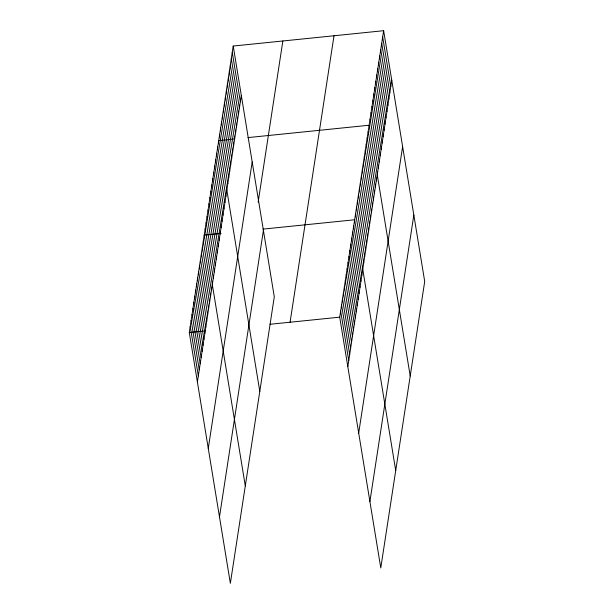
<?xml version="1.0" encoding="UTF-8"?>
<svg xmlns="http://www.w3.org/2000/svg" width="614" height="614" viewBox="0 0 614 614"><rect width="100%" height="100%" fill="white"/><g stroke="black" fill="none" stroke-linecap="round" stroke-linejoin="round"><path stroke-width="0.92" d="M233.22 46.042L274.289 296.838L230.357 583.3L189.289 332.512L233.22 46.042L383.643 30.7L424.711 281.488L380.78 567.958L339.711 317.162L383.643 30.7M197.393 381.985L241.317 95.515M208.269 448.42L252.201 161.95M258.149 202.136L282.854 40.984M219.482 516.865L263.406 230.403M290.077 322.227L334.001 35.765M347.816 366.635L391.74 80.173M358.691 433.07L402.623 146.608M369.904 501.523L413.828 215.053M234.678 138.948L218.722 140.575L259.791 391.371M247.972 137.597L369.144 125.233L410.213 376.021M221.071 233.397L204.224 235.116L245.293 485.904M262.999 229.114L354.646 219.766L395.715 470.554M189.289 332.512L205.245 330.885M269.983 324.276L339.711 317.162M382.675 37.001L390.773 86.474M381.708 43.302L389.806 92.775M380.741 49.604L388.846 99.077M379.774 55.912L387.879 105.385M378.807 62.214L386.912 111.687M377.84 68.515L385.945 117.988M376.873 74.816L384.978 124.289M375.906 81.117L384.011 130.59M374.939 87.418L383.044 136.891M373.98 93.719L382.077 143.192M373.013 100.028L381.11 149.501M372.046 106.329L380.143 155.802M371.079 112.631L379.176 162.104M370.112 118.932L378.209 168.405M368.177 131.534L376.282 181.007M367.21 137.835L375.315 187.308M366.243 144.137L374.348 193.617M365.276 150.445L373.381 199.918M364.309 156.747L372.414 206.22M363.35 163.048L371.447 212.521M362.383 169.349L370.48 218.822M361.416 175.65L369.513 225.123M360.449 181.951L368.546 231.424M359.482 188.252L367.579 237.733M358.515 194.561L366.619 244.034M357.548 200.862L365.652 250.335M356.58 207.164L364.685 256.637M355.613 213.465L363.718 262.938M353.718 225.852L361.815 275.325M352.781 231.938L360.886 281.412M351.845 238.032L359.95 287.505M350.916 244.119L359.013 293.592M349.98 250.205L358.085 299.678M349.051 256.291L357.148 305.764M348.115 262.378L356.22 311.851M347.179 268.464L355.283 317.937M346.25 274.55L354.347 324.023M345.314 280.644L353.418 330.117M344.385 286.73L352.482 336.203M343.449 292.817L351.546 342.29M342.512 298.903L350.617 348.376M341.584 304.989L349.681 354.462M340.647 311.075L348.752 360.548M232.253 52.351L240.35 101.824M231.286 58.652L239.383 108.125M230.319 64.954L238.424 114.427M229.352 71.255L237.457 120.728M228.385 77.556L236.49 127.029M227.418 83.857L235.523 133.33M226.451 90.158L234.556 139.631M225.484 96.467L233.589 145.94M224.517 102.768L232.622 152.241M223.557 109.069L231.655 158.542M222.59 115.371L230.687 164.844M221.623 121.672L229.72 171.145M220.656 127.973L228.753 177.446M219.689 134.274L227.786 183.747M217.755 146.884L225.86 196.357M216.788 153.185L224.893 202.658M215.821 159.487L223.926 208.96M214.854 165.788L222.959 215.261M213.887 172.089L221.992 221.562M212.928 178.39L221.025 227.863M211.96 184.691L220.058 234.172M210.993 191L219.091 240.473M210.026 197.301L218.123 246.774M209.059 203.602L217.156 253.075M208.092 209.904L216.197 259.377M207.125 216.205L215.23 265.678M206.158 222.506L214.263 271.979M205.191 228.807L213.296 278.28M203.295 241.202L211.393 290.675M202.359 247.288L210.464 296.762M201.423 253.375L209.527 302.848M200.494 259.461L208.591 308.934M199.558 265.547L207.662 315.02M198.629 271.634L206.726 321.107M197.693 277.728L205.797 327.201M196.756 283.814L204.861 333.287M195.828 289.9L203.925 339.373M194.891 295.986L202.996 345.459M193.963 302.073L202.06 351.546M193.026 308.159L201.123 357.632M192.09 314.245L200.195 363.718M191.161 320.339L199.258 369.812M190.225 326.425L198.33 375.898"/></g></svg>
